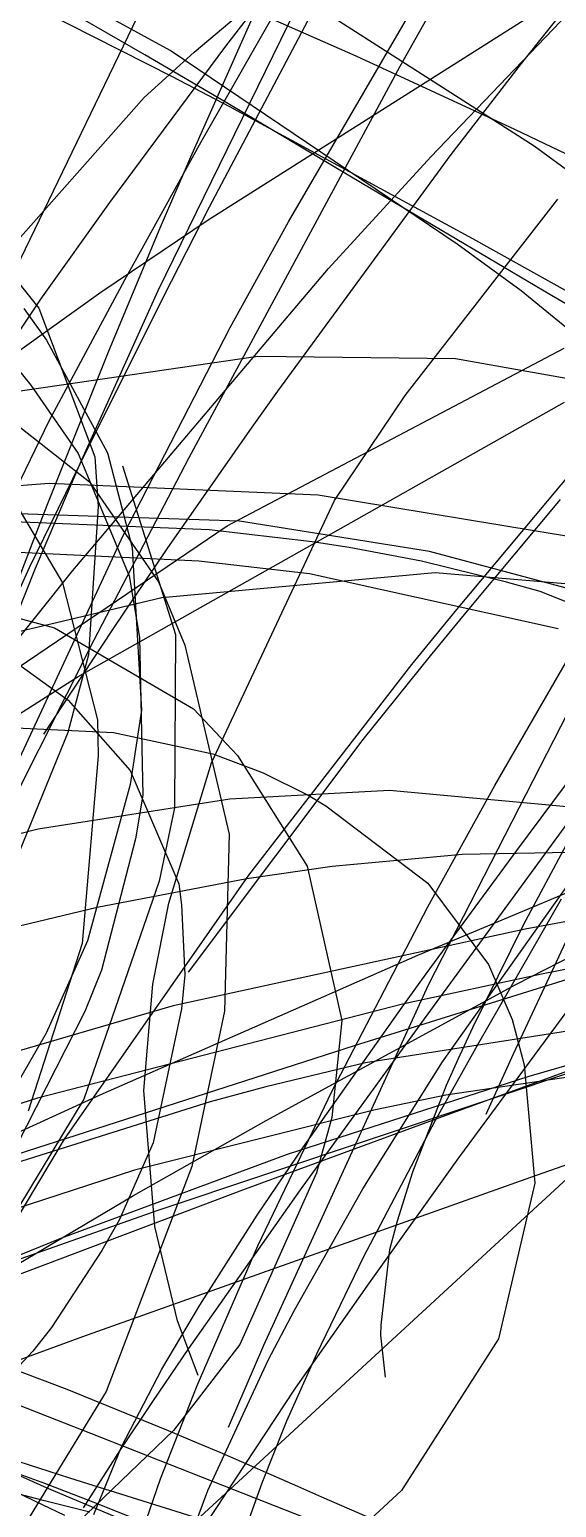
# Model space of a CAD drawing. Header units: metres. Extents: x -307 to 280, y -97 to 158.
# Drawn here: x -18.27 to -10.81, y 8.09 to 29.02 of the extents above; entities that cross this region are included whole.
import ezdxf

# ---------------------------------------------------------------- set-up
doc = ezdxf.new("R2010")
doc.units = ezdxf.units.M

msp = doc.modelspace()

# ---------------------------------------------------------------- linework, layer by layer
for p, q in [((-15.725, 26.509, -1318.167), (-12.547, 32.53, -1314.86)), ((-15.945, 28.702, -1320.571), (-11.808, 32.186, -1318.062)), ((-12.592, 27.218, -1321.776), (-9.132, 30.836, -1317.973)), ((-11.309, 28.538, -1328.384), (-9.477, 30.843, -1326.602)), ((-16.252, 28.352, -1343.479), (-20.23, 30.372, -1346.135)), ((-15.497, 28.786, -1327.44), (-14.266, 30.377, -1326.032)), ((-19.665, 23.159, -1325.082), (-16.381, 29.963, -1321.285)), ((-16.641, 28.661, -1335.577), (-18.902, 29.966, -1337.354)), ((-15.745, 26.327, -1317.622), (-9.944, 30, -1313.435)), ((-11.131, 27.368, -1342.963), (-15.368, 30.084, -1345.674)), ((-13.648, 28.644, -1334.867), (-16.554, 29.924, -1336.935)), ((-15.991, 27.218, -1345.802), (-14.849, 29.794, -1344.372)), ((-13.027, 28.501, -1315.76), (-12.286, 29.818, -1315.072)), ((-16.286, 28.724, -1343.905), (-18.046, 29.689, -1344.799)), ((-14.609, 26.298, -1333.762), (-12.648, 29.67, -1332.265)), ((-16.454, 25.325, -1338.589), (-14.499, 29.321, -1337.048)), ((-15.844, 27.432, -1319.663), (-14.688, 29.461, -1318.455)), ((-17.138, 26.569, -1329.318), (-15.497, 28.786, -1327.44)), ((-16.65, 28.057, -1321.052), (-15.945, 28.702, -1320.571)), ((-12.219, 25.982, -1341.374), (-16.286, 28.724, -1343.905)), ((-15.469, 27.972, -1334.628), (-16.641, 28.661, -1335.577)), ((-16.015, 22.96, -1318.855), (-13.027, 28.501, -1315.76)), ((-11.403, 27.603, -1333.205), (-13.648, 28.644, -1334.867)), ((-12.303, 27.252, -1329.397), (-11.309, 28.538, -1328.384)), ((-15.438, 27.925, -1342.922), (-16.252, 28.352, -1343.479)), ((-19.803, 24.503, -1323.946), (-16.65, 28.057, -1321.052)), ((-13.564, 26.841, -1333.039), (-15.469, 27.972, -1334.628)), ((-12, 26.054, -1340.471), (-15.438, 27.925, -1342.922)), ((-16.927, 25.474, -1320.832), (-15.844, 27.432, -1319.663)), ((-9.382, 26.639, -1331.663), (-11.403, 27.603, -1333.205)), ((-16.439, 26.178, -1346.395), (-15.991, 27.218, -1345.802)), ((-14.758, 23.901, -1332.064), (-12.303, 27.252, -1329.397)), ((-14.044, 25.635, -1323.391), (-12.592, 27.218, -1321.776)), ((-8.95, 25.775, -1341.357), (-11.131, 27.368, -1342.963)), ((-10.883, 25.252, -1330.727), (-13.564, 26.841, -1333.039)), ((-12.957, 23.839, -1321.076), (-10.793, 26.62, -1318.515)), ((-18.114, 25.204, -1330.436), (-17.138, 26.569, -1329.318)), ((-16.372, 25.245, -1318.879), (-15.725, 26.509, -1318.167)), ((-19.038, 26.19, -1360.497), (-18.145, 25.076, -1361.864)), ((-17.265, 25.302, -1318.823), (-15.745, 26.327, -1317.622)), ((-17.159, 24.456, -1347.404), (-16.439, 26.178, -1346.395)), ((-15.435, 24.799, -1334.467), (-14.609, 26.298, -1333.762)), ((-11.314, 25.318, -1340.757), (-12.219, 25.982, -1341.374)), ((-9.921, 24.897, -1338.947), (-12, 26.054, -1340.471)), ((-17.663, 21.357, -1327.518), (-14.044, 25.635, -1323.391)), ((-17.995, 23.478, -1322.032), (-16.927, 25.474, -1320.832)), ((-19.874, 22.605, -1332.461), (-18.114, 25.204, -1330.436)), ((-19.328, 23.827, -1320.593), (-17.265, 25.302, -1318.823)), ((-17.557, 22.871, -1320.252), (-16.372, 25.245, -1318.879)), ((-17.556, 22.876, -1339.512), (-16.454, 25.325, -1338.589)), ((-8.035, 22.632, -1338.19), (-11.314, 25.318, -1340.757)), ((-8.208, 23.7, -1328.369), (-10.883, 25.252, -1330.727)), ((-18.358, 25.068, -1360.584), (-18.036, 24.623, -1360.928)), ((-18.145, 25.076, -1361.864), (-17.349, 22.968, -1363.499)), ((-16.943, 21.864, -1335.914), (-15.435, 24.799, -1334.467)), ((-18.036, 24.623, -1360.928), (-17.17, 23.024, -1361.904)), ((-15.475, 21.99, -1319.41), (-10.703, 24.507, -1315.748)), ((-15.044, 24.39, -1356.795), (-19.336, 23.762, -1357.49)), ((-18.026, 22.283, -1348.719), (-17.159, 24.456, -1347.404)), ((-12.242, 24.356, -1356.134), (-15.044, 24.39, -1356.795)), ((-9.129, 23.804, -1355.067), (-12.242, 24.356, -1356.134)), ((-18.456, 24.227, -1359.93), (-18.257, 23.986, -1360.23)), ((-18.257, 23.986, -1360.23), (-17.588, 23.016, -1361.301)), ((-15.123, 23.391, -1332.469), (-14.758, 23.901, -1332.064)), ((-18.997, 23.85, -1359.336), (-17.426, 22.615, -1361.225)), ((-17.587, 19.857, -1320.487), (-10.7, 23.743, -1314.489)), ((-13.956, 22.348, -1322.517), (-12.957, 23.839, -1321.076)), ((-20.917, 17.456, -1325.861), (-17.995, 23.478, -1322.032)), ((-16.325, 21.664, -1333.838), (-15.123, 23.391, -1332.469)), ((-18.274, 21.402, -1321.123), (-17.557, 22.871, -1320.252)), ((-18.191, 21.391, -1340.061), (-17.556, 22.876, -1339.512)), ((-17.588, 23.016, -1361.301), (-16.866, 21.282, -1362.739)), ((-17.358, 20.376, -1320.389), (-16.015, 22.96, -1318.855)), ((-17.349, 22.968, -1363.499), (-17.303, 22.264, -1363.819)), ((-17.17, 23.024, -1361.904), (-16.822, 21.685, -1362.388)), ((-16.957, 22.843, -1361.213), (-16.209, 20.451, -1362.787)), ((-12.226, 20.805, -1330.191), (-10.386, 23.008, -1328.568)), ((-17.426, 22.615, -1361.225), (-16.449, 21.196, -1362.509)), ((-17.995, 22.589, -1356.287), (-22.574, 22.234, -1355.829)), ((-18.577, 22.487, -1362.827), (-17.807, 21.184, -1363.88)), ((-14.186, 22.424, -1356.524), (-17.995, 22.589, -1356.287)), ((-10.558, 21.826, -1356.511), (-14.186, 22.424, -1356.524)), ((-15.301, 22.057, -1357.867), (-19.431, 22.195, -1357.996)), ((-18.24, 21.735, -1349.055), (-18.026, 22.283, -1348.719)), ((-17.303, 22.264, -1363.819), (-17.442, 20.164, -1364.502)), ((-15.7, 18.635, -1326.515), (-13.956, 22.348, -1322.517)), ((-12.049, 20.815, -1330.14), (-10.756, 22.362, -1328.971)), ((-20.722, 18.436, -1324.706), (-15.475, 21.99, -1319.41)), ((-15.73, 21.937, -1357.541), (-18.936, 22.067, -1357.717)), ((-12.614, 21.629, -1357.629), (-15.301, 22.057, -1357.867)), ((-18.601, 18.298, -1337.726), (-16.943, 21.864, -1335.914)), ((-14.272, 21.765, -1357.418), (-15.73, 21.937, -1357.541)), ((-15.879, 21.49, -1357.454), (-19.181, 21.648, -1357.497)), ((-18.578, 20.848, -1349.604), (-18.24, 21.735, -1349.055)), ((-17.098, 20.524, -1334.735), (-16.325, 21.664, -1333.838)), ((-16.822, 21.685, -1362.388), (-16.691, 19.38, -1362.81)), ((-13.749, 21.686, -1357.366), (-14.272, 21.765, -1357.418)), ((-12.726, 21.489, -1357.243), (-13.749, 21.686, -1357.366)), ((-10.264, 20.996, -1357.256), (-12.614, 21.629, -1357.629)), ((-20.711, 16.067, -1324.571), (-18.274, 21.402, -1321.123)), ((-19.21, 18.835, -1340.974), (-18.191, 21.391, -1340.061)), ((-18.963, 19.731, -1329.03), (-17.663, 21.357, -1327.518)), ((-14.313, 21.31, -1357.394), (-15.879, 21.49, -1357.454)), ((-11.523, 21.193, -1357.06), (-12.726, 21.489, -1357.243)), ((-17.807, 21.184, -1363.88), (-17.315, 19.243, -1364.76)), ((-16.866, 21.282, -1362.739), (-16.719, 20.412, -1363.251)), ((-16.449, 21.196, -1362.509), (-16.078, 20.301, -1363.066)), ((-12.53, 21.326, -1353.471), (-16.402, 20.971, -1354.052)), ((-10.788, 20.531, -1357.049), (-14.313, 21.31, -1357.394)), ((-8.525, 20.988, -1352.45), (-12.53, 21.326, -1353.471)), ((-11.685, 18.312, -1363.92), (-9.974, 21.286, -1362.194)), ((-11.046, 21.061, -1356.978), (-11.523, 21.193, -1357.06)), ((-19.907, 21.075, -1360.967), (-17.923, 20.546, -1362.866)), ((-16.402, 20.971, -1354.052), (-19.513, 20.237, -1354.343)), ((-7.906, 19.813, -1356.13), (-11.046, 21.061, -1356.978)), ((-12.864, 20.025, -1330.773), (-12.226, 20.805, -1330.191)), ((-12.627, 15.49, -1314.168), (-9.893, 20.833, -1311.005)), ((-12.597, 20.148, -1330.65), (-12.049, 20.815, -1330.14)), ((-18.074, 19.041, -1335.891), (-17.098, 20.524, -1334.735)), ((-17.923, 20.546, -1362.866), (-15.952, 19.4, -1364.703)), ((-18.527, 18.06, -1321.835), (-17.358, 20.376, -1320.389)), ((-16.719, 20.412, -1363.251), (-16.671, 18.176, -1364.251)), ((-16.209, 20.451, -1362.787), (-16.222, 17.996, -1363.629)), ((-17.442, 20.164, -1364.502), (-17.732, 19.065, -1364.639)), ((-16.078, 20.301, -1363.066), (-15.45, 17.622, -1364.242)), ((-13.55, 18.965, -1331.565), (-12.597, 20.148, -1330.65)), ((-11.377, 17.392, -1354.232), (-9.239, 20.27, -1352.131)), ((-18.445, 20.043, -1362.121), (-17.726, 19.521, -1363.366)), ((-15.172, 17.045, -1333.02), (-12.864, 20.025, -1330.773)), ((-11.167, 17.083, -1352.992), (-9.103, 19.913, -1350.919)), ((-20.62, 17.927, -1323.522), (-17.587, 19.857, -1320.487)), ((-17.726, 19.521, -1363.366), (-16.85, 18.527, -1365.036)), ((-16.691, 19.38, -1362.81), (-16.851, 18.326, -1362.81)), ((-15.952, 19.4, -1364.703), (-15.329, 18.737, -1365.279)), ((-17.732, 19.065, -1364.639), (-18.867, 16.288, -1364.57)), ((-18.566, 19.136, -1358.549), (-17.086, 19.063, -1359.924)), ((-17.315, 19.243, -1364.76), (-17.302, 18.733, -1364.874)), ((-17.086, 19.063, -1359.924), (-15.68, 18.764, -1361.196)), ((-16.024, 15.669, -1334.147), (-13.55, 18.965, -1331.565)), ((-12.777, 15.912, -1324.157), (-5.651, 18.9, -1319.533)), ((-11.388, 15.494, -1321.217), (-4.668, 18.956, -1316.263)), ((-17.302, 18.733, -1364.874), (-17.529, 16.076, -1365.185)), ((-16.301, 16.645, -1328.887), (-15.7, 18.635, -1326.515)), ((-15.68, 18.764, -1361.196), (-14.966, 18.493, -1361.832)), ((-15.329, 18.737, -1365.279), (-14.346, 17.17, -1366.199)), ((-16.85, 18.527, -1365.036), (-16.162, 16.923, -1366.737)), ((-14.966, 18.493, -1361.832), (-14.332, 18.177, -1362.393)), ((-11.282, 16.342, -1365.128), (-10.154, 18.448, -1363.586)), ((-16.851, 18.326, -1362.81), (-17.456, 16.114, -1362.563)), ((-13.177, 18.244, -1355.33), (-15.437, 18.121, -1355.812)), ((-9.833, 17.936, -1354.294), (-13.177, 18.244, -1355.33)), ((-12.633, 16.596, -1364.846), (-11.685, 18.312, -1363.92)), ((-15.437, 18.121, -1355.812), (-18.155, 17.693, -1356.251)), ((-16.671, 18.176, -1364.251), (-16.776, 17.558, -1364.413)), ((-14.332, 18.177, -1362.393), (-14.081, 18.024, -1362.614)), ((-14.081, 18.024, -1362.614), (-12.635, 16.929, -1363.889)), ((-12.426, 14.4, -1316.173), (-9.735, 18.204, -1313.43)), ((-16.222, 17.996, -1363.629), (-16.44, 16.958, -1363.775)), ((-18.155, 17.693, -1356.251), (-19.49, 17.359, -1356.417)), ((-15.45, 17.622, -1364.242), (-15.514, 15.119, -1364.682)), ((-11.659, 15.26, -1320.804), (-4.011, 17.63, -1315.801)), ((-16.776, 17.558, -1364.413), (-17.257, 15.7, -1364.744)), ((-12.659, 15.644, -1355.539), (-11.377, 17.392, -1354.232)), ((-13.99, 17.168, -1357.374), (-15.196, 16.99, -1357.332)), ((-14.346, 17.17, -1366.199), (-13.853, 14.983, -1366.712)), ((-12.149, 17.338, -1357.345), (-13.99, 17.168, -1357.374)), ((-9.982, 17.374, -1357.129), (-12.149, 17.338, -1357.345)), ((-17.782, 13.305, -1335.832), (-15.172, 17.045, -1333.02)), ((-16.44, 16.958, -1363.775), (-17.505, 13.87, -1363.786)), ((-15.196, 16.99, -1357.332), (-17.318, 16.586, -1357.19)), ((-12.682, 15.009, -1354.552), (-11.167, 17.083, -1352.992)), ((-12.195, 13.038, -1328.647), (-9.245, 17.046, -1325.007)), ((-16.162, 16.923, -1366.737), (-16.123, 16.621, -1366.938)), ((-12.635, 16.929, -1363.889), (-11.775, 15.777, -1364.651)), ((-17.318, 16.586, -1357.19), (-18.397, 16.328, -1357.082)), ((-16.53, 15.499, -1330.349), (-16.301, 16.645, -1328.887)), ((-16.123, 16.621, -1366.938), (-16.078, 15.633, -1367.494)), ((-13.99, 13.987, -1366.111), (-12.633, 16.596, -1364.846)), ((-11.913, 14.668, -1362.057), (-10.744, 16.707, -1361.245)), ((-11.999, 14.884, -1366.104), (-11.282, 16.342, -1365.128)), ((-10.41, 16.434, -1353.219), (-11.255, 16.28, -1353.028)), ((-11.255, 16.28, -1353.028), (-16.242, 15.195, -1351.917)), ((-11.42, 14.514, -1364.879), (-10.577, 16.32, -1363.871)), ((-17.529, 16.076, -1365.185), (-18.296, 13.701, -1364.919)), ((-17.456, 16.114, -1362.563), (-18.04, 14.806, -1362.204)), ((-17.276, 13.931, -1327.309), (-12.777, 15.912, -1324.157)), ((-17.257, 15.7, -1364.744), (-17.493, 15.112, -1364.766)), ((-12.326, 13.661, -1320.412), (-6.347, 15.842, -1316.902)), ((-11.775, 15.777, -1364.651), (-11.439, 15, -1364.958)), ((-10.402, 15.762, -1352.17), (-11.024, 15.64, -1351.999)), ((-16.656, 13.995, -1332.447), (-16.53, 15.499, -1330.349)), ((-16.078, 15.633, -1367.494), (-16.123, 15.15, -1367.682)), ((-14.926, 13.57, -1324.031), (-11.388, 15.494, -1321.217)), ((-12.999, 15.176, -1355.891), (-12.659, 15.644, -1355.539)), ((-11.024, 15.64, -1351.999), (-12.995, 15.218, -1351.464)), ((-14.959, 10.386, -1317.685), (-12.627, 15.49, -1314.168)), ((-16.242, 15.195, -1351.917), (-20.5, 13.95, -1351.054)), ((-17.493, 15.112, -1364.766), (-18.975, 12.205, -1364.546)), ((-12.995, 15.218, -1351.464), (-18.162, 13.883, -1350.139)), ((-16.123, 15.15, -1367.682), (-16.523, 13.254, -1368.143)), ((-15.514, 15.119, -1364.682), (-15.976, 12.915, -1364.654)), ((-14.404, 13.181, -1357.393), (-12.999, 15.176, -1355.891)), ((-13.676, 14.632, -1322.183), (-11.659, 15.26, -1320.804)), ((-14.438, 12.587, -1356.396), (-12.682, 15.009, -1354.552)), ((-13.853, 14.983, -1366.712), (-13.994, 13.613, -1366.645)), ((-10.342, 14.883, -1352.633), (-13.517, 14.386, -1352.449)), ((-12.207, 14.438, -1366.386), (-11.999, 14.884, -1366.104)), ((-11.439, 15, -1364.958), (-11.269, 14.359, -1365.121)), ((-18.04, 14.806, -1362.204), (-19.193, 12.802, -1361.397)), ((-12.525, 13.572, -1362.454), (-11.913, 14.668, -1362.057)), ((-19.453, 12.769, -1326.576), (-13.676, 14.632, -1322.183)), ((-11.81, 13.66, -1365.325), (-11.42, 14.514, -1364.879)), ((-9.698, 14.624, -1353.47), (-11.204, 14.194, -1352.986)), ((-16.47, 12.294, -1325.635), (-10.158, 14.407, -1321.833)), ((-13.517, 14.386, -1352.449), (-14.927, 14.047, -1352.292)), ((-13.556, 12.599, -1317.57), (-12.426, 14.4, -1316.173)), ((-9.901, 14.294, -1353.386), (-12.382, 13.929, -1353.614)), ((-12.373, 14.067, -1366.609), (-12.207, 14.438, -1366.386)), ((-11.269, 14.359, -1365.121), (-11.12, 12.682, -1365.296)), ((-11.176, 12.765, -1323.036), (-6.643, 14.373, -1320.36)), ((-14.927, 14.047, -1352.292), (-15.717, 13.831, -1352.192)), ((-11.204, 14.194, -1352.986), (-14.629, 13.088, -1351.938)), ((-12.847, 12.84, -1367.226), (-12.373, 14.067, -1366.609)), ((-15.717, 13.831, -1352.192), (-20.364, 12.372, -1351.537)), ((-18.162, 13.883, -1350.139), (-19.719, 13.394, -1349.786)), ((-17.505, 13.87, -1363.786), (-19.168, 11.125, -1363.018)), ((-19.052, 13.119, -1328.62), (-17.276, 13.931, -1327.309)), ((-16.503, 12.069, -1335.594), (-16.656, 13.995, -1332.447)), ((-15.043, 11.795, -1367.039), (-13.99, 13.987, -1366.111)), ((-12.382, 13.929, -1353.614), (-13.402, 13.716, -1353.643)), ((-13.402, 13.716, -1353.643), (-16.788, 12.867, -1353.615)), ((-16.041, 7.785, -1317.816), (-9.639, 13.696, -1314.878)), ((-15.215, 12.6, -1322.17), (-12.326, 13.661, -1320.412)), ((-13.994, 13.613, -1366.645), (-14.212, 12.828, -1366.488)), ((-16.804, 12.506, -1325.61), (-14.926, 13.57, -1324.031)), ((-13.542, 11.641, -1363.032), (-12.525, 13.572, -1362.454)), ((-19.914, 9.749, -1338.445), (-17.782, 13.305, -1335.832)), ((-16.523, 13.254, -1368.143), (-17.007, 12.155, -1368.096)), ((-14.629, 13.088, -1351.938), (-17.822, 11.901, -1351.059)), ((-15.051, 12.226, -1358.105), (-14.404, 13.181, -1357.393)), ((-13.462, 11.271, -1330.221), (-12.195, 13.038, -1328.647)), ((-16.788, 12.867, -1353.615), (-19.981, 11.824, -1353.42)), ((-15.976, 12.915, -1364.654), (-17.188, 9.731, -1364.028)), ((-14.212, 12.828, -1366.488), (-15.299, 10.395, -1365.632)), ((-13.066, 12.146, -1367.494), (-12.847, 12.84, -1367.226)), ((-19.38, 11.032, -1324.877), (-15.215, 12.6, -1322.17)), ((-17.52, 10.508, -1327.193), (-11.176, 12.765, -1323.036)), ((-16.018, 10.338, -1358.077), (-14.438, 12.587, -1356.396)), ((-14.522, 10.884, -1318.986), (-13.556, 12.599, -1317.57)), ((-11.12, 12.682, -1365.296), (-11.633, 10.474, -1364.91)), ((-18.921, 11.249, -1327.507), (-16.804, 12.506, -1325.61)), ((-21.796, 10.41, -1329.399), (-16.47, 12.294, -1325.635)), ((-17.007, 12.155, -1368.096), (-17.25, 11.727, -1368.008)), ((-15.865, 10.955, -1359.028), (-15.051, 12.226, -1358.105)), ((-13.173, 11.742, -1367.613), (-13.066, 12.146, -1367.494)), ((-16.179, 10.729, -1338.329), (-16.503, 12.069, -1335.594)), ((-17.822, 11.901, -1351.059), (-19.642, 11.167, -1350.612)), ((-17.25, 11.727, -1368.008), (-17.962, 10.637, -1367.664)), ((-15.903, 9.817, -1367.743), (-15.043, 11.795, -1367.039)), ((-13.297, 10.67, -1367.642), (-13.173, 11.742, -1367.613)), ((-14.209, 10.265, -1363.344), (-13.542, 11.641, -1363.032)), ((-14.508, 9.779, -1331.531), (-13.462, 11.271, -1330.221)), ((-16.404, 10.046, -1359.66), (-15.865, 10.955, -1359.028)), ((-15.886, 9.958, -1340.414), (-16.179, 10.729, -1338.329)), ((-14.895, 10.176, -1319.593), (-14.522, 10.884, -1318.986)), ((-20.615, 9.371, -1329.485), (-17.52, 10.508, -1327.193)), ((-17.962, 10.637, -1367.664), (-18.23, 10.3, -1367.493)), ((-13.302, 10.528, -1367.625), (-13.297, 10.67, -1367.642)), ((-13.236, 9.931, -1367.391), (-13.302, 10.528, -1367.625)), ((-11.633, 10.474, -1364.91), (-13.008, 8.326, -1363.726)), ((-18.23, 10.3, -1367.493), (-19.975, 8.429, -1366.192)), ((-16.529, 9.59, -1358.623), (-16.018, 10.338, -1358.077)), ((-15.299, 10.395, -1365.632), (-16.239, 9.177, -1364.83)), ((-15.457, 9.224, -1318.546), (-14.959, 10.386, -1317.685)), ((-14.63, 9.316, -1363.497), (-14.209, 10.265, -1363.344)), ((-17.743, 9.76, -1323.158), (-18.818, 10.162, -1323.306)), ((-15.752, 8.329, -1321.289), (-14.895, 10.176, -1319.593)), ((-17.89, 9.324, -1320.562), (-19.221, 9.845, -1320.047)), ((-16.973, 8.947, -1360.36), (-16.404, 10.046, -1359.66)), ((-17.188, 9.731, -1364.028), (-18.975, 6.813, -1362.666)), ((-16.306, 9.173, -1323.169), (-17.743, 9.76, -1323.158)), ((-17.019, 5.969, -1334.759), (-14.508, 9.779, -1331.531)), ((-16.423, 8.491, -1368.134), (-15.903, 9.817, -1367.743)), ((-16.986, 8.905, -1359.111), (-16.529, 9.59, -1358.623)), ((-17.405, 9.133, -1320.768), (-17.89, 9.324, -1320.562)), ((-14.98, 8.435, -1363.578), (-14.63, 9.316, -1363.497)), ((-17.703, 8.503, -1320.94), (-19.773, 9.163, -1320.14)), ((-18.026, 8.359, -1325.996), (-19.544, 9.045, -1325.218)), ((-16.239, 9.177, -1364.83), (-18.148, 7.343, -1363.11)), ((-15.826, 8.511, -1321.539), (-17.405, 9.133, -1320.768)), ((-15.872, 8.99, -1323.203), (-16.306, 9.173, -1323.169)), ((-17.513, 8.081, -1359.673), (-16.986, 8.905, -1359.111)), ((-17.366, 7.986, -1360.881), (-16.973, 8.947, -1360.36)), ((-15.578, 8.865, -1323.236), (-15.872, 8.99, -1323.203)), ((-14.478, 8.386, -1323.45), (-15.578, 8.865, -1323.236)), ((-18.092, 8.124, -1326.035), (-19.398, 8.755, -1325.448)), ((-18.058, 8.425, -1322.753), (-18.683, 8.653, -1322.88)), ((-18.08, 8.187, -1326.524), (-19.026, 8.431, -1326.506)), ((-17.372, 8.163, -1322.666), (-18.058, 8.425, -1322.753)), ((-17.45, 8.423, -1321.046), (-17.703, 8.503, -1320.94)), ((-15.565, 7.834, -1321.986), (-17.45, 8.423, -1321.046)), ((-16.866, 7.201, -1368.428), (-16.423, 8.491, -1368.134)), ((-14.073, 7.825, -1322.538), (-15.826, 8.511, -1321.539)), ((-15.159, 7.935, -1363.596), (-14.98, 8.435, -1363.578)), ((-14.134, 8.235, -1323.534), (-14.478, 8.386, -1323.45)), ((-17.423, 8.02, -1326.567), (-18.08, 8.187, -1326.524)), ((-16.446, 7.696, -1326.933), (-18.026, 8.359, -1325.996)), ((-16.672, 5.838, -1323.861), (-15.752, 8.329, -1321.289)), ((-13.495, 7.953, -1323.723), (-14.134, 8.235, -1323.534)), ((-13.008, 8.326, -1363.726), (-13.811, 7.588, -1362.981)), ((-17.774, 7.976, -1326.186), (-18.092, 8.124, -1326.035)), ((-16.084, 7.648, -1322.655), (-17.372, 8.163, -1322.666))]:
    msp.add_line(p, q)

doc.saveas('drawing.dxf')
